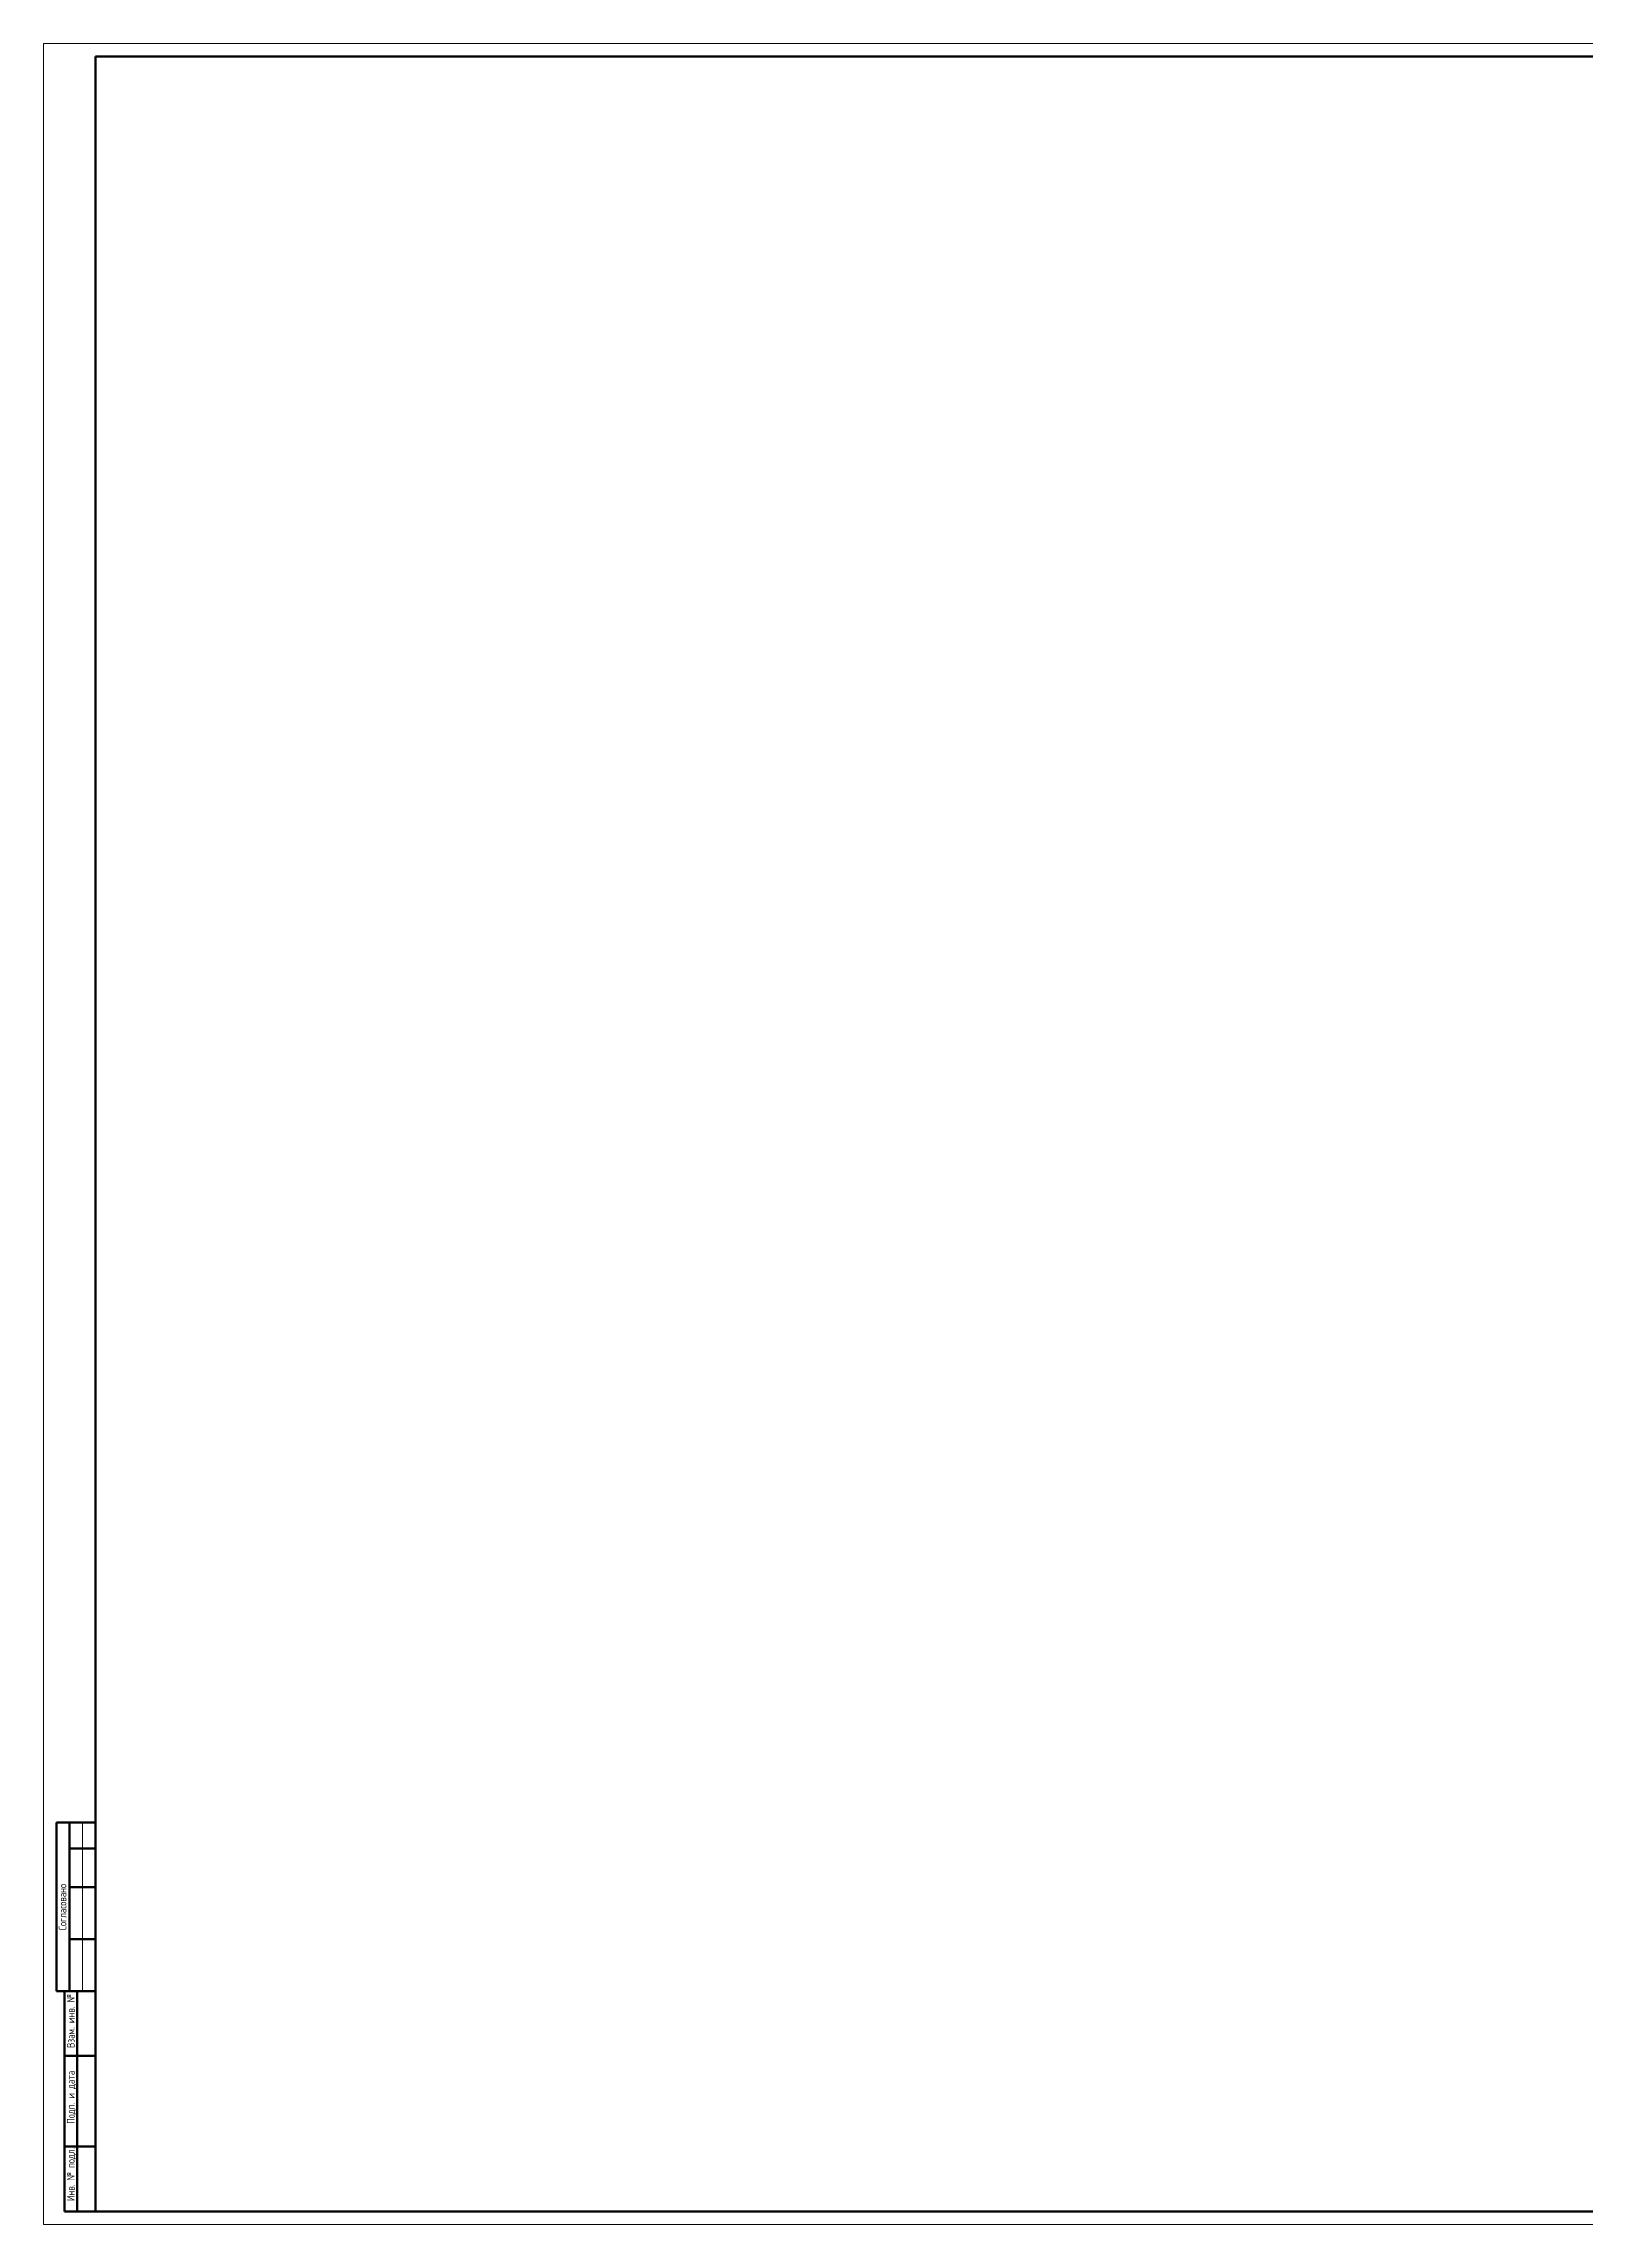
# Model space of a CAD drawing. Header units: millimetres. Extents: x -259809 to 472825, y -397243 to 31861.
# Drawn here: x 353925 to 413375, y -394012 to -309912 of the extents above; entities that cross this region are included whole.
import ezdxf

# ---------------------------------------------------------------- set-up
doc = ezdxf.new("R2010")
doc.units = ezdxf.units.MM
doc.layers.add('ОФ_рамка', color=8, linetype='Continuous', lineweight=60)
doc.styles.add('ГОСТ 2.304', font='')
doc.styles.get('ГОСТ 2.304').set_extended_font_data('GOST 2.304 type A')

# ---------------------------------------------------------------- blocks, each defined once
blk = doc.blocks.new('А0')
at = {"layer": 'ОФ_рамка', "color": 0, "linetype": 'Continuous', "lineweight": 5, "ltscale": 100}
for points in [[(341068, -309617), (222168, -309617)], [(222168, -309617), (222168, -393717)], [(222168, -393717), (341068, -393717)]]:
    blk.add_lwpolyline(points, dxfattribs=at)
at = {"layer": 'ОФ_рамка', "color": 0, "linetype": 'Continuous', "ltscale": 100}
for points in [[(340568, -310117), (224168, -310117)], [(224168, -310117), (224168, -393217)], [(224168, -393217), (340568, -393217)]]:
    blk.add_lwpolyline(points, dxfattribs=at)
at = {"layer": 'ОФ_рамка', "color": 0, "linetype": 'Continuous'}
for points in [[(222668, -384717), (222668, -378217)], [(224168, -378217), (222668, -378217)], [(223168, -384717), (223168, -378217)], [(224168, -393217), (224168, -378217)], [(223168, -379217), (224168, -379217)], [(223168, -380717), (224168, -380717)], [(223168, -382717), (224168, -382717)], [(222668, -384717), (224168, -384717)], [(222968, -393217), (222968, -384717)], [(223468, -393217), (223468, -384717)], [(222968, -387217), (224168, -387217)], [(222968, -390717), (224168, -390717)], [(224168, -393217), (222968, -393217)]]:
    blk.add_lwpolyline(points, dxfattribs=at)
at = {"layer": 'ОФ_рамка', "color": 0, "linetype": 'Continuous', "lineweight": 5}
blk.add_lwpolyline([(223668, -384717), (223668, -378217)], dxfattribs=at)
at = {"layer": 'ОФ_рамка', "color": 0, "linetype": 'Continuous', "lineweight": 5, "char_height": 300, "attachment_point": 1, "rotation": 90, "style": 'ГОСТ 2.304'}
for s, insert, width in [('\\fGOST 2.304 type A|b0|i0|c1|p34;\\W1.0000000000;\\T1.0000000000;\\o\\lСогласовано', (222748, -382374), 1992.86), ('\\fGOST 2.304 type A|b0|i0|c1|p34;\\W1.0000000000;\\T1.0000000000;\\o\\lВзам. инв. №', (223066, -386910), 2077.93), ('\\fGOST 2.304 type A|b0|i0|c1|p34;\\W1.0000000000;\\T1.0000000000;\\o\\lПодп. и дата', (223068, -389839), 2065.5), ('\\fGOST 2.304 type A|b0|i0|c1|p34;\\W1.0000000000;\\T1.0000000000;\\o\\lИнв. № подл.', (223065, -392816), 2070.21)]:
    blk.add_mtext(s, dxfattribs=dict(at, insert=insert, width=width))

msp = doc.modelspace()

# ---------------------------------------------------------------- block references
at = {"layer": 'ОФ_рамка', "color": 0, "lineweight": -2}
msp.add_blockref('А0', (131757, -295), dxfattribs=at)

doc.saveas('drawing.dxf')
